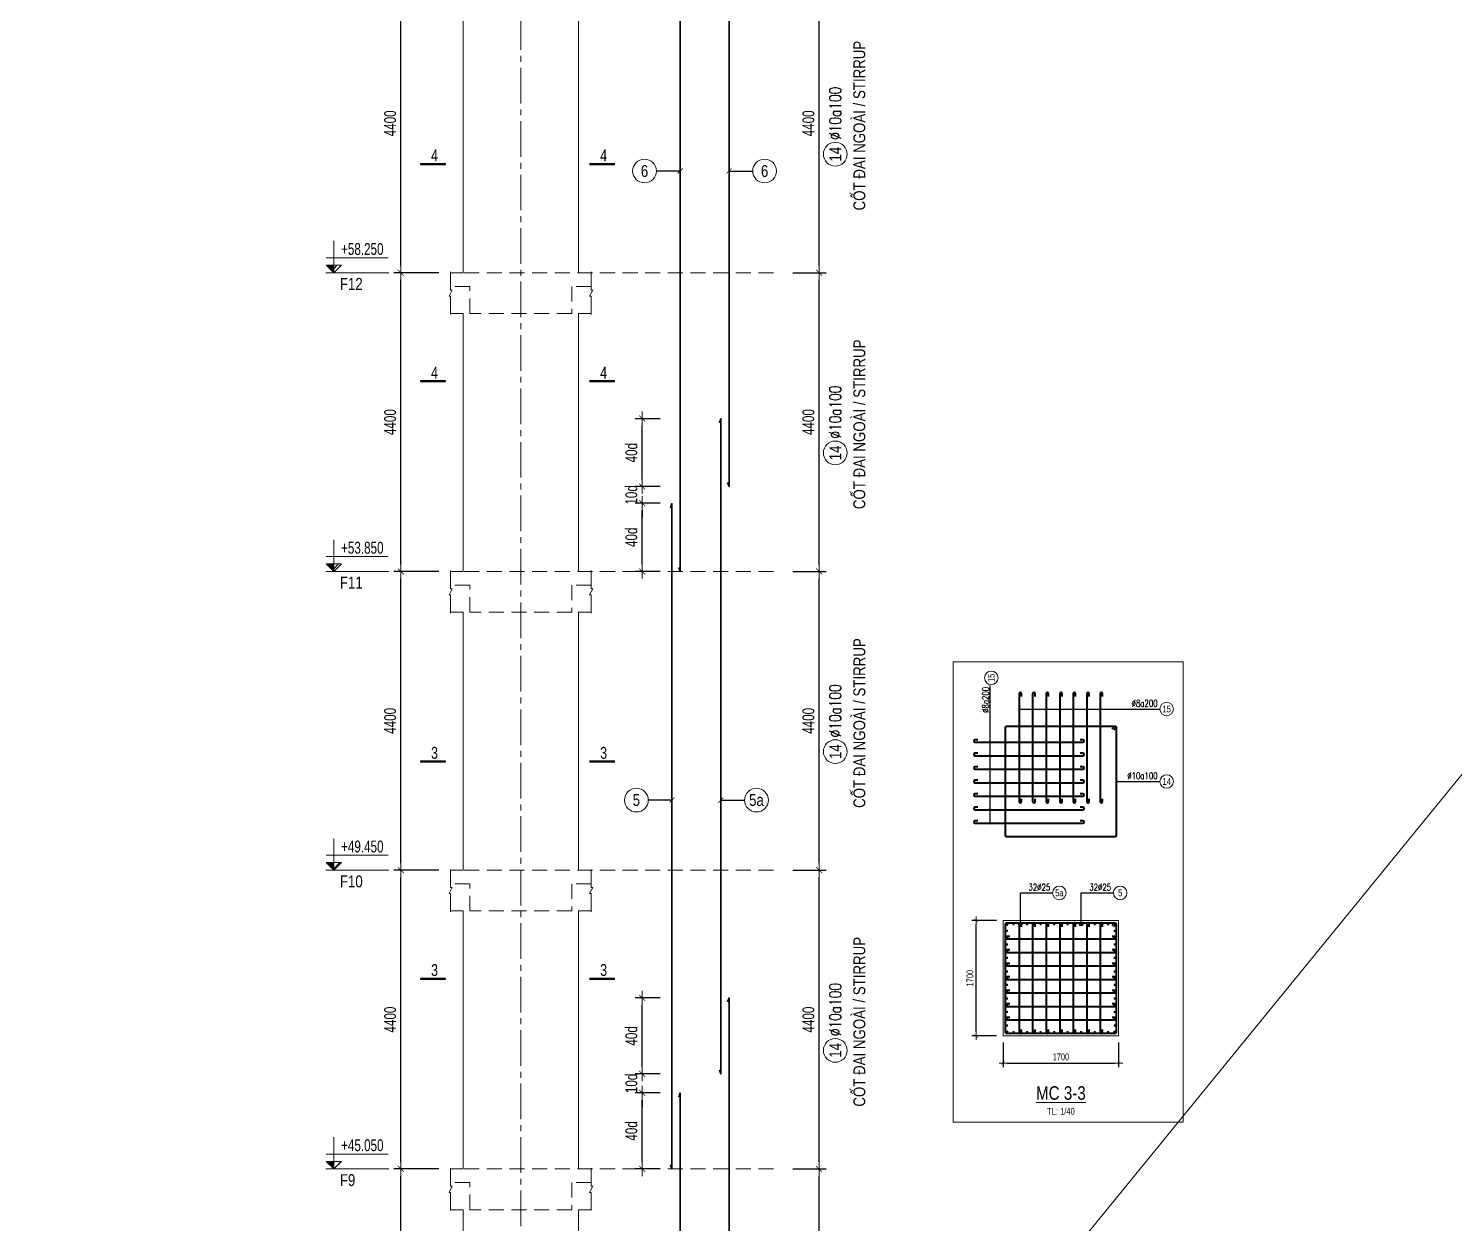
# Model space of a CAD drawing. Header units: millimetres. Extents: x 61878 to 380960, y -19809 to 191918.
# Drawn here: x 106260 to 127266, y 53828 to 71428 of the extents above; entities that cross this region are included whole.
import ezdxf
from ezdxf.enums import TextEntityAlignment as Align

# ---------------------------------------------------------------- set-up
doc = ezdxf.new("R2010")
doc.units = ezdxf.units.MM
doc.linetypes.add('CENTER2', pattern=[1.125, 0.75, -0.125, 0.125, -0.125])
doc.linetypes.add('HIDDEN2', pattern=[4.7625, 3.175, -1.5875])
doc.layers.get('0').update_dxf_attribs({"lineweight": 20})
doc.layers.get('Defpoints').update_dxf_attribs({"color": 151, "lineweight": 9})
for name, color, linetype, lineweight in [('kata_thep chu', 4, 'Continuous', 35), ('NDC_S_ANNO', 7, 'Continuous', 20), ('NDC_S_AXIS', 5, 'CENTER2', 13), ('NDC_S_BREAK-LINE', 1, 'Continuous', 15), ('NDC_S_CONTINUOUS', 3, 'Continuous', 20), ('NDC_S_DIM', 1, 'Continuous', 15), ('NDC_S_HIDDEN', 8, 'HIDDEN2', 13), ('NDC_S_LEADER', 1, 'Continuous', 15), ('NDC_S_REBAR', 4, 'Continuous', 35), ('NDC_S_STIRRUP', 4, 'Continuous', 40), ('NDC_S_SYMBOL', 1, 'Continuous', 15), ('NDC_S_TEXT SYMBOL', 7, 'Continuous', 20), ('NDC_S_THIN LINE', 8, 'Continuous', 9), ('NDC_S_VN TEXT', 7, 'Continuous', 20)]:
    doc.layers.add(name, color=color, linetype=linetype, lineweight=lineweight)
doc.styles.add('ARIAL', font='arial.ttf', dxfattribs={"width": 0.8})
doc.styles.add('NDC_ANNO', font='', dxfattribs={"width": 0.8})
doc.styles.add('NDC_DIM', font='', dxfattribs={"width": 0.75})
doc.styles.add('NDC_EN TXT', font='romans.shx', dxfattribs={"width": 0.8})
doc.styles.add('NDC_VIE TXT', font='arial.ttf', dxfattribs={"width": 0.8})
doc.styles.get('NDC_ANNO').set_extended_font_data('Dotum')
doc.styles.get('NDC_DIM').set_extended_font_data('Dotum')
doc.dimstyles.new('NDC_dim_40', dxfattribs={"dimscale": 40, "dimtxt": 2.5, "dimasz": 1.5, "dimexe": 1.5, "dimexo": 2.5, "dimgap": 1, "dimtad": 1, "dimdec": 0, "dimzin": 0, "dimdsep": 46, "dimtxsty": 'NDC_DIM', "dimblk": 'DIMMARK', "dimcen": 0.09, "dimdle": 1.2, "dimclrd": 1, "dimclre": 1, "dimclrt": 3, "dimadec": 0, "dimazin": 0, "dimtfac": 1, "dimtdec": 0, "dimtix": 1, "dimtofl": 0, "dimtmove": 0, "dimatfit": 3, "dimfxl": 8, "dimfxlon": 1, "dimtolj": 1, "dimtzin": 0, "dimarcsym": 0})
doc.dimstyles.new('NDC_dim_70', dxfattribs={"dimscale": 70, "dimtxt": 2.5, "dimasz": 1.5, "dimexe": 1.5, "dimexo": 2.5, "dimgap": 1, "dimtad": 1, "dimdec": 0, "dimzin": 0, "dimdsep": 46, "dimtxsty": 'NDC_DIM', "dimblk": 'DIMMARK', "dimcen": 0.09, "dimdle": 1.2, "dimclrd": 1, "dimclre": 1, "dimclrt": 3, "dimadec": 0, "dimazin": 0, "dimtfac": 1, "dimtdec": 0, "dimtix": 1, "dimtofl": 0, "dimtmove": 0, "dimatfit": 3, "dimfxl": 8, "dimfxlon": 1, "dimtolj": 1, "dimtzin": 0, "dimarcsym": 0})
doc.dimstyles.new('NDC_dim_75', dxfattribs={"dimscale": 75, "dimtxt": 2.5, "dimasz": 1.5, "dimexe": 1.5, "dimexo": 2.5, "dimgap": 1, "dimtad": 1, "dimdec": 0, "dimzin": 0, "dimdsep": 46, "dimtxsty": 'NDC_DIM', "dimblk": 'DIMMARK', "dimcen": 0.09, "dimdle": 1.2, "dimclrd": 1, "dimclre": 1, "dimclrt": 3, "dimadec": 0, "dimazin": 0, "dimtfac": 1, "dimtdec": 0, "dimtix": 1, "dimtofl": 0, "dimtmove": 0, "dimatfit": 3, "dimfxl": 8, "dimfxlon": 1, "dimtolj": 1, "dimtzin": 0, "dimarcsym": 0})

# ---------------------------------------------------------------- blocks, each defined once
blk = doc.blocks.new('DIMMARK')
at = {"layer": 'NDC_S_DIM', "color": 1}
blk.add_line((-1.5, 0), (1, 0), dxfattribs=at)
at = {"layer": 'NDC_S_DIM', "color": 2, "const_width": 0.1}
blk.add_lwpolyline([(-0.42, -0.42), (0.42, 0.42)], dxfattribs=at)
blk = doc.blocks.new('*D22')
at = {"layer": 'Defpoints', "color": 0, "transparency": 16777216}
for p in [(111745, 54631), (112663, 54631), (112663, 50231)]:
    blk.add_point(p, dxfattribs=at)
at = {"layer": 'NDC_S_DIM', "color": 1, "lineweight": -2, "transparency": 16777216}
for p, q in [((112305, 54631), (111640, 54631)), ((111745, 50336), (111745, 54526)), ((112305, 50231), (111640, 50231))]:
    blk.add_line(p, q, dxfattribs=at)
at = {"layer": 'NDC_S_DIM', "color": 1, "lineweight": -2, "transparency": 16777216, "xscale": 105, "yscale": 105, "zscale": 105}
for p, rotation in [((111745, 54631), 90), ((111745, 50231), 270)]:
    blk.add_blockref('DIMMARK', p, dxfattribs=dict(at, rotation=rotation))
at = {"layer": 'NDC_S_DIM', "color": 3, "transparency": 16777216, "insert": (111587, 52431), "char_height": 175, "attachment_point": 5, "rotation": 90, "style": 'NDC_DIM'}
blk.add_mtext('\\A1;4400', dxfattribs=at)
blk = doc.blocks.new('*D23')
at = {"layer": 'Defpoints', "color": 0, "transparency": 16777216}
for p in [(111745, 59031), (112663, 59031), (112663, 54631)]:
    blk.add_point(p, dxfattribs=at)
at = {"layer": 'NDC_S_DIM', "color": 1, "lineweight": -2, "transparency": 16777216}
for p, q in [((112305, 59031), (111640, 59031)), ((111745, 54736), (111745, 58926)), ((112305, 54631), (111640, 54631))]:
    blk.add_line(p, q, dxfattribs=at)
at = {"layer": 'NDC_S_DIM', "color": 1, "lineweight": -2, "transparency": 16777216, "xscale": 105, "yscale": 105, "zscale": 105}
for p, rotation in [((111745, 59031), 90), ((111745, 54631), 270)]:
    blk.add_blockref('DIMMARK', p, dxfattribs=dict(at, rotation=rotation))
at = {"layer": 'NDC_S_DIM', "color": 3, "transparency": 16777216, "insert": (111587, 56831), "char_height": 175, "attachment_point": 5, "rotation": 90, "style": 'NDC_DIM'}
blk.add_mtext('\\A1;4400', dxfattribs=at)
blk = doc.blocks.new('*D24')
at = {"layer": 'Defpoints', "color": 0, "transparency": 16777216}
for p in [(111745, 63431), (112663, 63431), (112663, 59031)]:
    blk.add_point(p, dxfattribs=at)
at = {"layer": 'NDC_S_DIM', "color": 1, "lineweight": -2, "transparency": 16777216}
for p, q in [((112305, 63431), (111640, 63431)), ((111745, 59136), (111745, 63326)), ((112305, 59031), (111640, 59031))]:
    blk.add_line(p, q, dxfattribs=at)
at = {"layer": 'NDC_S_DIM', "color": 1, "lineweight": -2, "transparency": 16777216, "xscale": 105, "yscale": 105, "zscale": 105}
for p, rotation in [((111745, 63431), 90), ((111745, 59031), 270)]:
    blk.add_blockref('DIMMARK', p, dxfattribs=dict(at, rotation=rotation))
at = {"layer": 'NDC_S_DIM', "color": 3, "transparency": 16777216, "insert": (111587, 61231), "char_height": 175, "attachment_point": 5, "rotation": 90, "style": 'NDC_DIM'}
blk.add_mtext('\\A1;4400', dxfattribs=at)
blk = doc.blocks.new('*D25')
at = {"layer": 'Defpoints', "color": 0, "transparency": 16777216}
for p in [(111745, 67831), (112663, 67831), (112663, 63431)]:
    blk.add_point(p, dxfattribs=at)
at = {"layer": 'NDC_S_DIM', "color": 1, "lineweight": -2, "transparency": 16777216}
for p, q in [((112305, 67831), (111640, 67831)), ((111745, 63536), (111745, 67726)), ((112305, 63431), (111640, 63431))]:
    blk.add_line(p, q, dxfattribs=at)
at = {"layer": 'NDC_S_DIM', "color": 1, "lineweight": -2, "transparency": 16777216, "xscale": 105, "yscale": 105, "zscale": 105}
for p, rotation in [((111745, 67831), 90), ((111745, 63431), 270)]:
    blk.add_blockref('DIMMARK', p, dxfattribs=dict(at, rotation=rotation))
at = {"layer": 'NDC_S_DIM', "color": 3, "transparency": 16777216, "insert": (111587, 65631), "char_height": 175, "attachment_point": 5, "rotation": 90, "style": 'NDC_DIM'}
blk.add_mtext('\\A1;4400', dxfattribs=at)
blk = doc.blocks.new('*D26')
at = {"layer": 'Defpoints', "color": 0, "transparency": 16777216}
for p in [(111745, 72231), (112663, 72231), (112663, 67831)]:
    blk.add_point(p, dxfattribs=at)
at = {"layer": 'NDC_S_DIM', "color": 1, "lineweight": -2, "transparency": 16777216}
for p, q in [((112305, 72231), (111640, 72231)), ((111745, 67936), (111745, 72126)), ((112305, 67831), (111640, 67831))]:
    blk.add_line(p, q, dxfattribs=at)
at = {"layer": 'NDC_S_DIM', "color": 1, "lineweight": -2, "transparency": 16777216, "xscale": 105, "yscale": 105, "zscale": 105}
for p, rotation in [((111745, 72231), 90), ((111745, 67831), 270)]:
    blk.add_blockref('DIMMARK', p, dxfattribs=dict(at, rotation=rotation))
at = {"layer": 'NDC_S_DIM', "color": 3, "transparency": 16777216, "insert": (111587, 70031), "char_height": 175, "attachment_point": 5, "rotation": 90, "style": 'NDC_DIM'}
blk.add_mtext('\\A1;4400', dxfattribs=at)
blk = doc.blocks.new('*U6')
at = {"layer": 'NDC_S_ANNO', "color": 0, "linetype": 'ByBlock', "lineweight": -2}
blk.add_line((-4.36, 0), (1, 0), dxfattribs=at)
at = {"layer": 'NDC_S_ANNO', "ltscale": 0.005, "const_width": 0.5}
blk.add_lwpolyline([(1, 0), (-4.36, 0)], dxfattribs=at)
at = {"layer": 'NDC_S_TEXT SYMBOL', "linetype": 'ByBlock', "lineweight": -2, "style": 'NDC_ANNO', "width": 0.8}
blk.add_attdef('DETAIL', text='', height=2.5, dxfattribs=at).set_placement((-0.64, 1.82), align=Align.MIDDLE_RIGHT)
blk = doc.blocks.new('kata_block_TD')
at = {"color": 6, "linetype": 'ByBlock', "lineweight": -2, "style": 'ARIAL', "width": 0.8}
blk.add_attdef('SECTDET2', text='', height=5, dxfattribs=at).set_placement((0, 7.97), align=Align.CENTER)
at = {"color": 0, "linetype": 'ByBlock', "lineweight": -2, "style": 'ARIAL', "width": 0.8}
blk.add_attdef('SECTDET1', text='', height=5, dxfattribs=at).set_placement((0, 1.47), align=Align.CENTER)
at = {"color": 3, "lineweight": 25, "style": 'ARIAL', "width": 0.8}
blk.add_attdef('SSCALE', text='', height=2.5, dxfattribs=at).set_placement((0, -4), align=Align.CENTER)
blk = doc.blocks.new('*D58')
at = {"layer": 'Defpoints', "color": 0, "transparency": 16777216}
for p in [(120618, 56591), (122318, 56591), (122318, 56191)]:
    blk.add_point(p, dxfattribs=at)
at = {"layer": 'NDC_S_DIM', "color": 1, "lineweight": -2, "transparency": 16777216}
for p, q in [((120618, 56491), (120618, 56131)), ((122318, 56491), (122318, 56131)), ((120678, 56191), (122258, 56191))]:
    blk.add_line(p, q, dxfattribs=at)
at = {"layer": 'NDC_S_DIM', "color": 1, "lineweight": -2, "transparency": 16777216, "xscale": 60, "yscale": 60, "zscale": 60, "rotation": 180}
blk.add_blockref('DIMMARK', (120618, 56191), dxfattribs=at)
at = {"layer": 'NDC_S_DIM', "color": 1, "lineweight": -2, "transparency": 16777216, "xscale": 60, "yscale": 60, "zscale": 60}
blk.add_blockref('DIMMARK', (122318, 56191), dxfattribs=at)
at = {"layer": 'NDC_S_DIM', "color": 3, "transparency": 16777216, "insert": (121468, 56281), "char_height": 100, "attachment_point": 5, "style": 'NDC_DIM'}
blk.add_mtext('\\A1;1700', dxfattribs=at)
blk = doc.blocks.new('*D59')
at = {"layer": 'Defpoints', "color": 0, "transparency": 16777216}
for p in [(120218, 58291), (120618, 58291), (120618, 56591)]:
    blk.add_point(p, dxfattribs=at)
at = {"layer": 'NDC_S_DIM', "color": 1, "lineweight": -2, "transparency": 16777216}
for p, q in [((120518, 58291), (120158, 58291)), ((120218, 56651), (120218, 58231)), ((120518, 56591), (120158, 56591))]:
    blk.add_line(p, q, dxfattribs=at)
at = {"layer": 'NDC_S_DIM', "color": 1, "lineweight": -2, "transparency": 16777216, "xscale": 60, "yscale": 60, "zscale": 60}
for p, rotation in [((120218, 58291), 90), ((120218, 56591), 270)]:
    blk.add_blockref('DIMMARK', p, dxfattribs=dict(at, rotation=rotation))
at = {"layer": 'NDC_S_DIM', "color": 3, "transparency": 16777216, "insert": (120128, 57441), "char_height": 100, "attachment_point": 5, "rotation": 90, "style": 'NDC_DIM'}
blk.add_mtext('\\A1;1700', dxfattribs=at)
blk = doc.blocks.new('kata_block_THEP')
at = {"layer": 'NDC_S_REBAR', "color": 0}
for p, q in [((-0.5, 0), (0.5, 0)), ((-0.35, 0.35), (0.35, -0.35)), ((0.35, 0.35), (-0.35, -0.35)), ((0, 0.5), (0, -0.5))]:
    blk.add_line(p, q, dxfattribs=at)
at = {"layer": 'NDC_S_REBAR', "color": 0, "const_width": 0.0833}
blk.add_lwpolyline([(-0.5, 0, 1), (0.5, 0, 1), (-0.5, 0, 1)], format="xyb", dxfattribs=at)
blk = doc.blocks.new('*U11')
blk.add_circle((2.5, 0), 2.5)
at = {"layer": 'NDC_S_VN TEXT', "color": 3, "style": 'NDC_EN TXT', "width": 0.75}
blk.add_attdef('DK2', text='', height=2.5, dxfattribs=at).set_placement((-0.85, 0.85), align=Align.RIGHT)
at = {"layer": 'NDC_S_VN TEXT', "color": 7, "style": 'ARIAL', "width": 0.8}
blk.add_attdef('SH3', text='', height=2.5, dxfattribs=at).set_placement((2.5, 0), align=Align.MIDDLE)
blk = doc.blocks.new('cham')
at = {"layer": 'NDC_S_REBAR'}
h = blk.add_hatch(color=253, dxfattribs=at)
h.dxf.hatch_style = 1
h.paths.add_polyline_path([(-28, 0, 1), (28, 0, 1)])
at = {"layer": 'NDC_S_REBAR', "color": 253}
blk.add_circle((0, 0), 28, dxfattribs=at)
blk = doc.blocks.new('*U78')
at = {"layer": 'NDC_S_DIM', "xscale": 0.5, "yscale": 0.5, "zscale": 0.5}
blk.add_blockref('cham', (0, 0), dxfattribs=at)
blk = doc.blocks.new('*U79')
at = {"layer": 'NDC_S_DIM', "color": 0, "linetype": 'ByBlock', "lineweight": -2, "transparency": 16777216}
for p in [(0, 0), (199, 0), (398, 0), (597, 0), (796, 0), (995, 0), (1194, 0), (1393, 0), (1592, 0)]:
    blk.add_blockref('*U78', p, dxfattribs=at)
blk = doc.blocks.new('*U80')
at = {"layer": 'NDC_S_DIM', "xscale": 0.5, "yscale": 0.5, "zscale": 0.5}
blk.add_blockref('cham', (0, 0), dxfattribs=at)
blk = doc.blocks.new('*U81')
at = {"layer": 'NDC_S_DIM', "color": 0, "linetype": 'ByBlock', "lineweight": -2, "transparency": 16777216}
for p in [(0, 0), (199, 0), (398, 0), (597, 0), (796, 0), (995, 0), (1194, 0), (1393, 0), (1592, 0)]:
    blk.add_blockref('*U80', p, dxfattribs=at)
blk = doc.blocks.new('*U82')
at = {"layer": 'NDC_S_DIM', "xscale": 0.5, "yscale": 0.5, "zscale": 0.5}
blk.add_blockref('cham', (0, 0), dxfattribs=at)
blk = doc.blocks.new('*U83')
at = {"layer": 'NDC_S_DIM', "color": 0, "linetype": 'ByBlock', "lineweight": -2, "transparency": 16777216}
for p in [(0, 0), (199, 0), (398, 0), (597, 0), (796, 0), (995, 0), (1194, 0)]:
    blk.add_blockref('*U82', p, dxfattribs=at)
blk = doc.blocks.new('*U84')
at = {"layer": 'NDC_S_DIM', "xscale": 0.5, "yscale": 0.5, "zscale": 0.5}
blk.add_blockref('cham', (0, 0), dxfattribs=at)
blk = doc.blocks.new('*U85')
at = {"layer": 'NDC_S_DIM', "color": 0, "linetype": 'ByBlock', "lineweight": -2, "transparency": 16777216}
for p in [(0, 0), (199, 0), (398, 0), (597, 0), (796, 0), (995, 0), (1194, 0)]:
    blk.add_blockref('*U84', p, dxfattribs=at)
blk = doc.blocks.new('*D188')
at = {"layer": 'Defpoints', "color": 0, "ltscale": 0.005, "transparency": 16777216}
for p in [(115301, 55751, 0), (115739, 55751), (115739, 54631)]:
    blk.add_point(p, dxfattribs=at)
at = {"layer": 'NDC_S_DIM', "color": 1, "lineweight": -2, "ltscale": 0.005, "transparency": 16777216}
for p, q in [((115564, 55751, 0), (115196, 55751, 0)), ((115301, 54736, 0), (115301, 55646, 0)), ((115564, 54631, 0), (115196, 54631, 0))]:
    blk.add_line(p, q, dxfattribs=at)
at = {"layer": 'NDC_S_DIM', "color": 1, "lineweight": -2, "ltscale": 0.005, "transparency": 16777216, "xscale": 105, "yscale": 105, "zscale": 105}
for p, rotation in [((115301, 55751, 0), 90), ((115301, 54631, 0), 270)]:
    blk.add_blockref('DIMMARK', p, dxfattribs=dict(at, rotation=rotation))
at = {"layer": 'NDC_S_DIM', "color": 3, "ltscale": 0.005, "transparency": 16777216, "insert": (115141, 55191, 0), "char_height": 175, "attachment_point": 5, "rotation": 90, "style": 'NDC_DIM'}
blk.add_mtext('\\A1;40d', dxfattribs=at)
blk = doc.blocks.new('*D189')
at = {"layer": 'Defpoints', "color": 0, "ltscale": 0.005, "transparency": 16777216}
for p in [(115301, 56031), (115739, 56031), (115739, 55751)]:
    blk.add_point(p, dxfattribs=at)
at = {"layer": 'NDC_S_DIM', "color": 1, "lineweight": -2, "ltscale": 0.005, "transparency": 16777216}
for p, q in [((115301, 56136), (115301, 56241)), ((115564, 56031), (115196, 56031)), ((115564, 55751), (115196, 55751)), ((115301, 55646), (115301, 55541))]:
    blk.add_line(p, q, dxfattribs=at)
at = {"layer": 'NDC_S_DIM', "color": 1, "lineweight": -2, "ltscale": 0.005, "transparency": 16777216, "xscale": 105, "yscale": 105, "zscale": 105}
for p, rotation in [((115301, 56031), 270), ((115301, 55751), 90)]:
    blk.add_blockref('DIMMARK', p, dxfattribs=dict(at, rotation=rotation))
at = {"layer": 'NDC_S_DIM', "color": 3, "ltscale": 0.005, "transparency": 16777216, "insert": (115141, 55891), "char_height": 175, "attachment_point": 5, "rotation": 90, "style": 'NDC_DIM'}
blk.add_mtext('\\A1;10d', dxfattribs=at)
blk = doc.blocks.new('*D190')
at = {"layer": 'Defpoints', "color": 0, "ltscale": 0.005, "transparency": 16777216}
for p in [(115301, 57151), (115739, 57151), (115739, 56031)]:
    blk.add_point(p, dxfattribs=at)
at = {"layer": 'NDC_S_DIM', "color": 1, "lineweight": -2, "ltscale": 0.005, "transparency": 16777216}
for p, q in [((115564, 57151), (115196, 57151)), ((115301, 56136), (115301, 57046)), ((115564, 56031), (115196, 56031))]:
    blk.add_line(p, q, dxfattribs=at)
at = {"layer": 'NDC_S_DIM', "color": 1, "lineweight": -2, "ltscale": 0.005, "transparency": 16777216, "xscale": 105, "yscale": 105, "zscale": 105}
for p, rotation in [((115301, 57151), 90), ((115301, 56031), 270)]:
    blk.add_blockref('DIMMARK', p, dxfattribs=dict(at, rotation=rotation))
at = {"layer": 'NDC_S_DIM', "color": 3, "ltscale": 0.005, "transparency": 16777216, "insert": (115141, 56591), "char_height": 175, "attachment_point": 5, "rotation": 90, "style": 'NDC_DIM'}
blk.add_mtext('\\A1;40d', dxfattribs=at)
blk = doc.blocks.new('*D191')
at = {"layer": 'Defpoints', "color": 0, "ltscale": 0.005, "transparency": 16777216}
for p in [(115301, 64436, 0), (115739, 64436), (115739, 63431)]:
    blk.add_point(p, dxfattribs=at)
at = {"layer": 'NDC_S_DIM', "color": 1, "lineweight": -2, "ltscale": 0.005, "transparency": 16777216}
for p, q in [((115564, 64436, 0), (115196, 64436, 0)), ((115301, 63536, 0), (115301, 64331, 0)), ((115564, 63431, 0), (115196, 63431, 0))]:
    blk.add_line(p, q, dxfattribs=at)
at = {"layer": 'NDC_S_DIM', "color": 1, "lineweight": -2, "ltscale": 0.005, "transparency": 16777216, "xscale": 105, "yscale": 105, "zscale": 105}
for p, rotation in [((115301, 64436, 0), 90), ((115301, 63431, 0), 270)]:
    blk.add_blockref('DIMMARK', p, dxfattribs=dict(at, rotation=rotation))
at = {"layer": 'NDC_S_DIM', "color": 3, "ltscale": 0.005, "transparency": 16777216, "insert": (115141, 63934, 0), "char_height": 175, "attachment_point": 5, "rotation": 90, "style": 'NDC_DIM'}
blk.add_mtext('\\A1;40d', dxfattribs=at)
blk = doc.blocks.new('*D192')
at = {"layer": 'Defpoints', "color": 0, "ltscale": 0.005, "transparency": 16777216}
for p in [(115301, 64681), (115739, 64681), (115739, 64436)]:
    blk.add_point(p, dxfattribs=at)
at = {"layer": 'NDC_S_DIM', "color": 1, "lineweight": -2, "ltscale": 0.005, "transparency": 16777216}
for p, q in [((115301, 64786), (115301, 64891)), ((115564, 64681), (115196, 64681)), ((115564, 64436), (115196, 64436)), ((115301, 64331), (115301, 64226))]:
    blk.add_line(p, q, dxfattribs=at)
at = {"layer": 'NDC_S_DIM', "color": 1, "lineweight": -2, "ltscale": 0.005, "transparency": 16777216, "xscale": 105, "yscale": 105, "zscale": 105}
for p, rotation in [((115301, 64681), 270), ((115301, 64436), 90)]:
    blk.add_blockref('DIMMARK', p, dxfattribs=dict(at, rotation=rotation))
at = {"layer": 'NDC_S_DIM', "color": 3, "ltscale": 0.005, "transparency": 16777216, "insert": (115141, 64559), "char_height": 175, "attachment_point": 5, "rotation": 90, "style": 'NDC_DIM'}
blk.add_mtext('\\A1;10d', dxfattribs=at)
blk = doc.blocks.new('*D193')
at = {"layer": 'Defpoints', "color": 0, "ltscale": 0.005, "transparency": 16777216}
for p in [(115301, 65681), (115739, 65681), (115739, 64681)]:
    blk.add_point(p, dxfattribs=at)
at = {"layer": 'NDC_S_DIM', "color": 1, "lineweight": -2, "ltscale": 0.005, "transparency": 16777216}
for p, q in [((115564, 65681), (115196, 65681)), ((115301, 64786), (115301, 65576)), ((115564, 64681), (115196, 64681))]:
    blk.add_line(p, q, dxfattribs=at)
at = {"layer": 'NDC_S_DIM', "color": 1, "lineweight": -2, "ltscale": 0.005, "transparency": 16777216, "xscale": 105, "yscale": 105, "zscale": 105}
for p, rotation in [((115301, 65681), 90), ((115301, 64681), 270)]:
    blk.add_blockref('DIMMARK', p, dxfattribs=dict(at, rotation=rotation))
at = {"layer": 'NDC_S_DIM', "color": 3, "ltscale": 0.005, "transparency": 16777216, "insert": (115141, 65181), "char_height": 175, "attachment_point": 5, "rotation": 90, "style": 'NDC_DIM'}
blk.add_mtext('\\A1;40d', dxfattribs=at)
blk = doc.blocks.new('*D246')
at = {"layer": 'Defpoints', "color": 0, "ltscale": 70, "transparency": 16777216}
for p in [(117344, 54631), (117906, 54631), (117344, 50231)]:
    blk.add_point(p, dxfattribs=at)
at = {"layer": 'NDC_S_DIM', "color": 1, "lineweight": -2, "ltscale": 70, "transparency": 16777216}
for p, q in [((117519, 54631), (118011, 54631)), ((117906, 50336), (117906, 54526)), ((117519, 50231), (118011, 50231))]:
    blk.add_line(p, q, dxfattribs=at)
at = {"layer": 'NDC_S_DIM', "color": 1, "lineweight": -2, "ltscale": 70, "transparency": 16777216, "xscale": 105, "yscale": 105, "zscale": 105}
for p, rotation in [((117906, 54631), 90), ((117906, 50231), 270)]:
    blk.add_blockref('DIMMARK', p, dxfattribs=dict(at, rotation=rotation))
at = {"layer": 'NDC_S_DIM', "color": 3, "ltscale": 70, "transparency": 16777216, "insert": (117749, 52431), "char_height": 175, "attachment_point": 5, "rotation": 90, "style": 'NDC_DIM'}
blk.add_mtext('\\A1;4400', dxfattribs=at)
blk = doc.blocks.new('*D247')
at = {"layer": 'Defpoints', "color": 0, "ltscale": 70, "transparency": 16777216}
for p in [(117344, 59031), (117906, 59031), (117344, 54631)]:
    blk.add_point(p, dxfattribs=at)
at = {"layer": 'NDC_S_DIM', "color": 1, "lineweight": -2, "ltscale": 70, "transparency": 16777216}
for p, q in [((117519, 59031), (118011, 59031)), ((117906, 54736), (117906, 58926)), ((117519, 54631), (118011, 54631))]:
    blk.add_line(p, q, dxfattribs=at)
at = {"layer": 'NDC_S_DIM', "color": 1, "lineweight": -2, "ltscale": 70, "transparency": 16777216, "xscale": 105, "yscale": 105, "zscale": 105}
for p, rotation in [((117906, 59031), 90), ((117906, 54631), 270)]:
    blk.add_blockref('DIMMARK', p, dxfattribs=dict(at, rotation=rotation))
at = {"layer": 'NDC_S_DIM', "color": 3, "ltscale": 70, "transparency": 16777216, "insert": (117749, 56831), "char_height": 175, "attachment_point": 5, "rotation": 90, "style": 'NDC_DIM'}
blk.add_mtext('\\A1;4400', dxfattribs=at)
blk = doc.blocks.new('*D248')
at = {"layer": 'Defpoints', "color": 0, "ltscale": 70, "transparency": 16777216}
for p in [(117344, 63431), (117906, 63431), (117344, 59031)]:
    blk.add_point(p, dxfattribs=at)
at = {"layer": 'NDC_S_DIM', "color": 1, "lineweight": -2, "ltscale": 70, "transparency": 16777216}
for p, q in [((117519, 63431), (118011, 63431)), ((117906, 59136), (117906, 63326)), ((117519, 59031), (118011, 59031))]:
    blk.add_line(p, q, dxfattribs=at)
at = {"layer": 'NDC_S_DIM', "color": 1, "lineweight": -2, "ltscale": 70, "transparency": 16777216, "xscale": 105, "yscale": 105, "zscale": 105}
for p, rotation in [((117906, 63431), 90), ((117906, 59031), 270)]:
    blk.add_blockref('DIMMARK', p, dxfattribs=dict(at, rotation=rotation))
at = {"layer": 'NDC_S_DIM', "color": 3, "ltscale": 70, "transparency": 16777216, "insert": (117749, 61231), "char_height": 175, "attachment_point": 5, "rotation": 90, "style": 'NDC_DIM'}
blk.add_mtext('\\A1;4400', dxfattribs=at)
blk = doc.blocks.new('*D249')
at = {"layer": 'Defpoints', "color": 0, "ltscale": 70, "transparency": 16777216}
for p in [(117344, 67831), (117906, 67831), (117344, 63431)]:
    blk.add_point(p, dxfattribs=at)
at = {"layer": 'NDC_S_DIM', "color": 1, "lineweight": -2, "ltscale": 70, "transparency": 16777216}
for p, q in [((117519, 67831), (118011, 67831)), ((117906, 63536), (117906, 67726)), ((117519, 63431), (118011, 63431))]:
    blk.add_line(p, q, dxfattribs=at)
at = {"layer": 'NDC_S_DIM', "color": 1, "lineweight": -2, "ltscale": 70, "transparency": 16777216, "xscale": 105, "yscale": 105, "zscale": 105}
for p, rotation in [((117906, 67831), 90), ((117906, 63431), 270)]:
    blk.add_blockref('DIMMARK', p, dxfattribs=dict(at, rotation=rotation))
at = {"layer": 'NDC_S_DIM', "color": 3, "ltscale": 70, "transparency": 16777216, "insert": (117749, 65631), "char_height": 175, "attachment_point": 5, "rotation": 90, "style": 'NDC_DIM'}
blk.add_mtext('\\A1;4400', dxfattribs=at)
blk = doc.blocks.new('*D250')
at = {"layer": 'Defpoints', "color": 0, "ltscale": 70, "transparency": 16777216}
for p in [(117344, 72231), (117906, 72231), (117344, 67831)]:
    blk.add_point(p, dxfattribs=at)
at = {"layer": 'NDC_S_DIM', "color": 1, "lineweight": -2, "ltscale": 70, "transparency": 16777216}
for p, q in [((117519, 72231), (118011, 72231)), ((117906, 67936), (117906, 72126)), ((117519, 67831), (118011, 67831))]:
    blk.add_line(p, q, dxfattribs=at)
at = {"layer": 'NDC_S_DIM', "color": 1, "lineweight": -2, "ltscale": 70, "transparency": 16777216, "xscale": 105, "yscale": 105, "zscale": 105}
for p, rotation in [((117906, 72231), 90), ((117906, 67831), 270)]:
    blk.add_blockref('DIMMARK', p, dxfattribs=dict(at, rotation=rotation))
at = {"layer": 'NDC_S_DIM', "color": 3, "ltscale": 70, "transparency": 16777216, "insert": (117749, 70031), "char_height": 175, "attachment_point": 5, "rotation": 90, "style": 'NDC_DIM'}
blk.add_mtext('\\A1;4400', dxfattribs=at)
blk = doc.blocks.new('*U236')
blk.add_circle((-2.5, 0), 2.5)
at = {"layer": 'NDC_S_VN TEXT', "color": 7, "style": 'ARIAL', "width": 0.8}
blk.add_attdef('SH2', text='', height=2.5, dxfattribs=at).set_placement((-2.5, 0), align=Align.MIDDLE)
at = {"layer": 'NDC_S_VN TEXT', "color": 3, "style": 'NDC_EN TXT', "width": 0.75}
blk.add_attdef('DKKC1', (0.5, -1.25), '', height=2.5, dxfattribs=at)
blk = doc.blocks.new('CD')
at = {"layer": 'NDC_S_ANNO'}
blk.add_hatch(color=3, dxfattribs=at).paths.add_polyline_path([(0, 160), (-161, 160), (0, 0)])
at = {"layer": 'NDC_S_ANNO', "ltscale": 50}
h = blk.add_hatch(dxfattribs=at)
h.set_pattern_fill('ANSI31', color=256, scale=140.6, style=0)
h.paths.add_polyline_path([(0, 160), (0, 0), (161, 160)])
for p, q in [((-159, 314), (1147, 314)), ((1156, 0), (-164, 0))]:
    blk.add_line(p, q, dxfattribs=at)
for points in [[(0, 669), (0, 0)], [(0, 0), (-161, 160), (0, 160)], [(0, 0), (161, 160), (0, 160)]]:
    blk.add_lwpolyline(points, dxfattribs=at)
at = {"layer": 'NDC_S_TEXT SYMBOL', "color": 3, "style": 'NDC_DIM', "width": 0.7}
blk.add_attdef('COT', (154, 375), '', height=250, dxfattribs=at)

msp = doc.modelspace()

# ---------------------------------------------------------------- linework, layer by layer
at = {"layer": 'Defpoints'}
msp.add_lwpolyline([(119881.8, 62101.5), (123268.7, 62101.5), (123268.7, 55319.8), (119881.8, 55319.8)], close=True, dxfattribs=at)
at = {"layer": 'kata_thep chu', "color": 4, "ltscale": 0.005}
for points in [[(116558.8, 64740.7), (116578.8, 64680.7), (116578.8, 74480.7), (116558.8, 74420.7)], [(115839, 63490.7), (115859, 63430.7), (115859, 73230.7), (115839, 73170.7)], [(116438.8, 56090.7), (116458.8, 56030.7), (116458.8, 65680.7), (116438.8, 65620.7)], [(115719, 54690.7), (115739, 54630.7), (115739, 64430.7), (115719, 64370.7)], [(116558.8, 47290.7), (116578.8, 47230.7), (116578.8, 57150.7), (116558.8, 57090.7)], [(115839, 45890.7), (115859, 45830.7), (115859, 55750.7), (115839, 55690.7)]]:
    msp.add_lwpolyline(points, dxfattribs=at)
at = {"layer": 'NDC_S_AXIS', "ltscale": 700}
msp.add_line((113513.1, -3699.8), (113513.1, 179341.9), dxfattribs=at)
at = {"layer": 'NDC_S_BREAK-LINE'}
for points in [[(112478.1, 67218.2), (112478.1, 67485.7), (112455.6, 67485.7), (112500.6, 67575.7), (112478.1, 67575.7), (112478.1, 67843.2)], [(114548.1, 67218.2), (114548.1, 67485.7), (114525.6, 67485.7), (114570.6, 67575.7), (114548.1, 67575.7), (114548.1, 67843.2)], [(112478.1, 62818.2), (112478.1, 63085.7), (112455.6, 63085.7), (112500.6, 63175.7), (112478.1, 63175.7), (112478.1, 63443.2)], [(114548.1, 62818.2), (114548.1, 63085.7), (114525.6, 63085.7), (114570.6, 63175.7), (114548.1, 63175.7), (114548.1, 63443.2)], [(112478.1, 58418.2), (112478.1, 58685.7), (112455.6, 58685.7), (112500.6, 58775.7), (112478.1, 58775.7), (112478.1, 59043.2)], [(114548.1, 58418.2), (114548.1, 58685.7), (114525.6, 58685.7), (114570.6, 58775.7), (114548.1, 58775.7), (114548.1, 59043.2)], [(112478.1, 54018.2), (112478.1, 54285.7), (112455.6, 54285.7), (112500.6, 54375.7), (112478.1, 54375.7), (112478.1, 54643.2)], [(114548.1, 54018.2), (114548.1, 54285.7), (114525.6, 54285.7), (114570.6, 54375.7), (114548.1, 54375.7), (114548.1, 54643.2)]]:
    msp.add_lwpolyline(points, dxfattribs=at)
at = {"layer": 'NDC_S_CONTINUOUS'}
for points in [[(112478.1, 67830.7), (112663.1, 67830.7), (112663.1, 71630.7), (112478.1, 71630.7)], [(114548.1, 67830.7), (114363.1, 67830.7), (114363.1, 71630.7), (114548.1, 71630.7)], [(112478.1, 63430.7), (112663.1, 63430.7), (112663.1, 67230.7), (112478.1, 67230.7)], [(114548.1, 63430.7), (114363.1, 63430.7), (114363.1, 67230.7), (114548.1, 67230.7)], [(112478.1, 59030.7), (112663.1, 59030.7), (112663.1, 62830.7), (112478.1, 62830.7)], [(114548.1, 59030.7), (114363.1, 59030.7), (114363.1, 62830.7), (114548.1, 62830.7)], [(112478.1, 54630.7), (112663.1, 54630.7), (112663.1, 58430.7), (112478.1, 58430.7)], [(114548.1, 54630.7), (114363.1, 54630.7), (114363.1, 58430.7), (114548.1, 58430.7)], [(120618, 56590.7), (122318, 56590.7), (122318, 58290.7), (120618, 58290.7), (120618, 56590.7)], [(112478.1, 50230.7), (112663.1, 50230.7), (112663.1, 54030.7), (112478.1, 54030.7)], [(114548.1, 50230.7), (114363.1, 50230.7), (114363.1, 54030.7), (114548.1, 54030.7)]]:
    msp.add_lwpolyline(points, dxfattribs=at)
at = {"layer": 'NDC_S_DIM'}
for centre in [(115334.5, 69329.2), (117103.3, 69329.2), (115214.5, 60063.5), (116983.3, 60063.5)]:
    msp.add_circle(centre, 175, dxfattribs=at)
at = {"layer": 'NDC_S_HIDDEN', "ltscale": 70}
for p, q in [((117234, 67830.7), (112478.1, 67830.7)), ((117234, 63430.7), (112478.1, 63430.7)), ((117234, 59030.7), (112478.1, 59030.7)), ((117234, 54630.7), (112478.1, 54630.7))]:
    msp.add_line(p, q, dxfattribs=at)
for points in [[(114548.1, 67630.7), (114263.1, 67630.7), (114263.1, 67230.7), (112763.1, 67230.7), (112763.1, 67630.7), (112478.1, 67630.7)], [(114548.1, 63230.7), (114263.1, 63230.7), (114263.1, 62830.7), (112763.1, 62830.7), (112763.1, 63230.7), (112478.1, 63230.7)], [(114548.1, 58830.7), (114263.1, 58830.7), (114263.1, 58430.7), (112763.1, 58430.7), (112763.1, 58830.7), (112478.1, 58830.7)], [(114548.1, 54430.7), (114263.1, 54430.7), (114263.1, 54030.7), (112763.1, 54030.7), (112763.1, 54430.7), (112478.1, 54430.7)]]:
    msp.add_lwpolyline(points, dxfattribs=at)
at = {"layer": 'NDC_S_LEADER', "ltscale": 40}
msp.add_lwpolyline([(234666.6, 191917.6), (61877.7, -19809)], dxfattribs=at)
at = {"layer": 'NDC_S_STIRRUP'}
for points in [[(120889, 61589.6), (120889, 61631.6, 1), (120853, 61631.6), (120853, 60039.6, 1), (120889, 60039.6), (120889, 60081.6)], [(121088, 61589.6), (121088, 61631.6, 1), (121052, 61631.6), (121052, 60039.6, 1), (121088, 60039.6), (121088, 60081.6)], [(121287, 61589.6), (121287, 61631.6, 1), (121251, 61631.6), (121251, 60039.6, 1), (121287, 60039.6), (121287, 60081.6)], [(121486, 61589.6), (121486, 61631.6, 1), (121450, 61631.6), (121450, 60039.6, 1), (121486, 60039.6), (121486, 60081.6)], [(121685, 61589.6), (121685, 61631.6, 1), (121649, 61631.6), (121649, 60039.6, 1), (121685, 60039.6), (121685, 60081.6)], [(121884, 61589.6), (121884, 61631.6, 1), (121848, 61631.6), (121848, 60039.6, 1), (121884, 60039.6), (121884, 60081.6)], [(122083, 61589.6), (122083, 61631.6, 1), (122047, 61631.6), (122047, 60039.6, 1), (122083, 60039.6), (122083, 60081.6)], [(122224, 61112.6), (122264, 61152.6, -0.4142136), (122283, 61133.6), (122283, 59541.6, -0.4142136), (122264, 59522.6), (120672, 59522.6, -0.4142136), (120653, 59541.6), (120653, 61133.6, -0.4142136), (120672, 61152.6), (122264, 61152.6, -0.4142136), (122283, 61133.6), (122243, 61093.6)], [(120243.2, 60952.6), (120201.2, 60952.6, 1), (120201.2, 60916.6), (121793.2, 60916.6, 1), (121793.2, 60952.6), (121751.2, 60952.6)], [(120243.2, 60753.6), (120201.2, 60753.6, 1), (120201.2, 60717.6), (121793.2, 60717.6, 1), (121793.2, 60753.6), (121751.2, 60753.6)], [(120243.2, 60554.6), (120201.2, 60554.6, 1), (120201.2, 60518.6), (121793.2, 60518.6, 1), (121793.2, 60554.6), (121751.2, 60554.6)], [(120243.2, 60355.6), (120201.2, 60355.6, 1), (120201.2, 60319.6), (121793.2, 60319.6, 1), (121793.2, 60355.6), (121751.2, 60355.6)], [(120243.2, 60156.6), (120201.2, 60156.6, 1), (120201.2, 60120.6), (121793.2, 60120.6, 1), (121793.2, 60156.6), (121751.2, 60156.6)], [(120243.2, 59957.6), (120201.2, 59957.6, 1), (120201.2, 59921.6), (121793.2, 59921.6, 1), (121793.2, 59957.6), (121751.2, 59957.6)], [(120243.2, 59758.6), (120201.2, 59758.6, 1), (120201.2, 59722.6), (121793.2, 59722.6, 1), (121793.2, 59758.6), (121751.2, 59758.6)], [(122224, 58215.7), (122264, 58255.7, -0.4142136), (122283, 58236.7), (122283, 56644.7, -0.4142136), (122264, 56625.7), (120672, 56625.7, -0.4142136), (120653, 56644.7), (120653, 58236.7, -0.4142136), (120672, 58255.7), (122264, 58255.7, -0.4142136), (122283, 58236.7), (122243, 58196.7)], [(120889, 58194.7), (120889, 58236.7, 1), (120853, 58236.7), (120853, 56644.7, 1), (120889, 56644.7), (120889, 56686.7)], [(121088, 58194.7), (121088, 58236.7, 1), (121052, 58236.7), (121052, 56644.7, 1), (121088, 56644.7), (121088, 56686.7)], [(121287, 58194.7), (121287, 58236.7, 1), (121251, 58236.7), (121251, 56644.7, 1), (121287, 56644.7), (121287, 56686.7)], [(121486, 58194.7), (121486, 58236.7, 1), (121450, 58236.7), (121450, 56644.7, 1), (121486, 56644.7), (121486, 56686.7)], [(121685, 58194.7), (121685, 58236.7, 1), (121649, 58236.7), (121649, 56644.7, 1), (121685, 56644.7), (121685, 56686.7)], [(121884, 58194.7), (121884, 58236.7, 1), (121848, 58236.7), (121848, 56644.7, 1), (121884, 56644.7), (121884, 56686.7)], [(122083, 58194.7), (122083, 58236.7, 1), (122047, 58236.7), (122047, 56644.7, 1), (122083, 56644.7), (122083, 56686.7)], [(120714, 58055.7), (120672, 58055.7, 1), (120672, 58019.7), (122264, 58019.7, 1), (122264, 58055.7), (122222, 58055.7)], [(120714, 57856.7), (120672, 57856.7, 1), (120672, 57820.7), (122264, 57820.7, 1), (122264, 57856.7), (122222, 57856.7)], [(120714, 57657.7), (120672, 57657.7, 1), (120672, 57621.7), (122264, 57621.7, 1), (122264, 57657.7), (122222, 57657.7)], [(120714, 57458.7), (120672, 57458.7, 1), (120672, 57422.7), (122264, 57422.7, 1), (122264, 57458.7), (122222, 57458.7)], [(120714, 57259.7), (120672, 57259.7, 1), (120672, 57223.7), (122264, 57223.7, 1), (122264, 57259.7), (122222, 57259.7)], [(120714, 57060.7), (120672, 57060.7, 1), (120672, 57024.7), (122264, 57024.7, 1), (122264, 57060.7), (122222, 57060.7)], [(120714, 56861.7), (120672, 56861.7, 1), (120672, 56825.7), (122264, 56825.7, 1), (122264, 56861.7), (122222, 56861.7)]]:
    msp.add_lwpolyline(points, format="xyb", dxfattribs=at)

# ---------------------------------------------------------------- block references
at = {"layer": 'NDC_S_DIM'}
ref = msp.add_blockref('CD', (110756.4, 67830.7), dxfattribs=dict(at, xscale=0.7, yscale=0.7, zscale=0.7))
ref.add_attrib('COT', '+58.250', (110864.1, 68093), dxfattribs={"layer": '0', "color": 3, "height": 175, "style": 'NDC_DIM', "width": 0.75})
ref = msp.add_blockref('CD', (110756.4, 63430.7), dxfattribs=dict(at, xscale=0.7, yscale=0.7, zscale=0.7))
ref.add_attrib('COT', '+53.850', (110864.1, 63693), dxfattribs={"layer": '0', "color": 3, "height": 175, "style": 'NDC_DIM', "width": 0.75})
ref = msp.add_blockref('CD', (110756.4, 59030.7), dxfattribs=dict(at, xscale=0.7, yscale=0.7, zscale=0.7))
ref.add_attrib('COT', '+49.450', (110864.1, 59293), dxfattribs={"layer": '0', "color": 3, "height": 175, "style": 'NDC_DIM', "width": 0.75})
for name, p in [('*U79', (120672, 58236.9)), ('*U81', (120672, 56644.7))]:
    msp.add_blockref(name, p, dxfattribs=at)
at = {"layer": 'NDC_S_DIM', "rotation": 89.99999999988268}
for name, p in [('*U83', (120672, 56843.7)), ('*U85', (122264, 56843.7))]:
    msp.add_blockref(name, p, dxfattribs=at)
at = {"layer": 'NDC_S_DIM'}
ref = msp.add_blockref('CD', (110756.4, 54630.7), dxfattribs=dict(at, xscale=0.7, yscale=0.7, zscale=0.7))
ref.add_attrib('COT', '+45.050', (110864.1, 54893), dxfattribs={"layer": '0', "color": 3, "height": 175, "style": 'NDC_DIM', "width": 0.75})
at = {"layer": 'NDC_S_REBAR', "xscale": 28, "yscale": 28, "zscale": 28}
for p in [(120672, 58236.7), (120771.5, 58236.7), (120871, 58236.7), (120970.5, 58236.7), (121070, 58236.7), (121169.5, 58236.7), (121269, 58236.7), (121368.5, 58236.7), (121468, 58236.7), (121567.5, 58236.7), (121667, 58236.7), (121766.5, 58236.7), (121866, 58236.7), (121965.5, 58236.7), (122065, 58236.7), (122164.5, 58236.7), (122264, 58236.7), (120672, 58137.2), (120672, 58037.7), (122264, 58137.2), (122264, 58037.7), (120672, 57938.2), (120672, 57838.7), (122264, 57938.2), (122264, 57838.7), (120672, 57739.2), (120672, 57639.7), (122264, 57739.2), (122264, 57639.7), (120672, 57540.2), (120672, 57440.7), (120672, 57341.2), (122264, 57540.2), (122264, 57440.7), (122264, 57341.2), (120672, 57241.7), (120672, 57142.2), (122264, 57241.7), (122264, 57142.2), (120672, 57042.7), (120672, 56943.2), (122264, 57042.7), (122264, 56943.2), (120672, 56843.7), (120672, 56744.2), (122264, 56843.7), (122264, 56744.2), (120672, 56644.7), (120771.5, 56644.7), (120871, 56644.7), (120970.5, 56644.7), (121070, 56644.7), (121169.5, 56644.7), (121269, 56644.7), (121368.5, 56644.7), (121468, 56644.7), (121567.5, 56644.7), (121667, 56644.7), (121766.5, 56644.7), (121866, 56644.7), (121965.5, 56644.7), (122065, 56644.7), (122164.5, 56644.7), (122264, 56644.7)]:
    msp.add_blockref('kata_block_THEP', p, dxfattribs=at)
at = {"layer": 'NDC_S_SYMBOL', "xscale": 70, "yscale": 70, "zscale": 70}
for p, values in [((112336.5, 69432), {'DETAIL': '4'}), ((114827.7, 69432), {'DETAIL': '4'}), ((112336.5, 66233), {'DETAIL': '4'}), ((114827.7, 66233), {'DETAIL': '4'}), ((112336.5, 60632), {'DETAIL': '3'}), ((114827.7, 60632), {'DETAIL': '3'}), ((112336.5, 57433), {'DETAIL': '3'}), ((114827.7, 57433), {'DETAIL': '3'})]:
    msp.add_blockref('*U6', p, dxfattribs=at).add_auto_attribs(values)
at = {"layer": 'NDC_S_THIN LINE', "rotation": 90}
for name, p, xscale, yscale, zscale, values in [('*U236', (118144.5, 69752.4), 70, 70, 70, {'SH2': '14', 'DKKC1': '%%c10a100'}), ('*U236', (118144.5, 65352.4), 70, 70, 70, {'SH2': '14', 'DKKC1': '%%c10a100'}), ('*U11', (120442.8, 61764.8), 40, 40, 40, {'SH3': '15', 'DK2': '%%c8a200'}), ('*U236', (118144.5, 60952.4), 70, 70, 70, {'SH2': '14', 'DKKC1': '%%c10a100'}), ('*U236', (118144.5, 56552.4), 70, 70, 70, {'SH2': '14', 'DKKC1': '%%c10a100'})]:
    msp.add_blockref(name, p, dxfattribs=dict(at, xscale=xscale, yscale=yscale, zscale=zscale)).add_auto_attribs(values)
at = {"layer": 'NDC_S_THIN LINE', "xscale": 40, "yscale": 40, "zscale": 40}
for p, values in [((122926.1, 61405.3), {'SH3': '15', 'DK2': '%%c8a200'}), ((122926.1, 60337.6), {'SH3': '14', 'DK2': '%%c10a100'}), ((121345.7, 58696.9), {'SH3': '5a', 'DK2': '32%%c25'}), ((122241.2, 58697.2), {'SH3': '5', 'DK2': '32%%c25'})]:
    msp.add_blockref('*U11', p, dxfattribs=at).add_auto_attribs(values)
at = {"layer": 'NDC_S_VN TEXT'}
ref = msp.add_blockref('kata_block_TD', (121468, 55590.7), dxfattribs=dict(at, xscale=40, yscale=40, zscale=40))
ref.add_attrib('SECTDET1', '%%uMC 3-3', dxfattribs={"layer": '0', "color": 0, "linetype": 'ByBlock', "lineweight": -2, "height": 200, "style": 'ARIAL', "width": 0.8}).set_placement((121468, 55649.5), align=Align.CENTER)
ref.add_attrib('SSCALE', 'TL: 1/40', dxfattribs={"layer": '0', "color": 3, "lineweight": 25, "height": 100, "style": 'ARIAL', "width": 0.8}).set_placement((121468, 55430.7), align=Align.CENTER)

# ---------------------------------------------------------------- texts
at = {"layer": 'NDC_S_VN TEXT', "style": 'NDC_VIE TXT', "width": 0.8}
for p in [(118498.6, 68748.9), (118498.6, 64348.9), (118498.6, 59948.9), (118498.6, 55548.9)]:
    msp.add_text('CỐT ĐAI NGOÀI / STIRRUP', height=175, rotation=90, dxfattribs=at).set_placement(p, align=Align.MIDDLE_LEFT)
at = {"layer": 'NDC_S_VN TEXT', "color": 7, "style": 'ARIAL', "width": 0.8}
for s, p in [('6', (115334.5, 69329.2)), ('6', (117103.3, 69329.2)), ('5', (115214.5, 60063.5)), ('5a', (116983.3, 60063.5))]:
    msp.add_text(s, height=175, dxfattribs=at).set_placement(p, align=Align.MIDDLE)
at = {"layer": 'NDC_S_VN TEXT', "style": 'NDC_VIE TXT', "width": 0.8}
for s, p in [('F12', (110845.9, 67666.6)), ('F11', (110845.9, 63266.6)), ('F10', (110845.9, 58866.6)), ('F9', (110845.9, 54466.6))]:
    msp.add_text(s, height=175, dxfattribs=at).set_placement(p, align=Align.MIDDLE_LEFT)

# ---------------------------------------------------------------- dimensions: what is measured, and where the dimension line sits
at = {"layer": 'NDC_S_DIM'}
for base, p1, p2, angle, dimstyle, picture, middle in [((111744.6, 72230.7), (112663.1, 67830.7), (112663.1, 72230.7), 90, 'NDC_dim_70', '*D26', (111587, 70030.7)), ((111744.6, 67830.7), (112663.1, 63430.7), (112663.1, 67830.7), 90, 'NDC_dim_70', '*D25', (111587, 65630.7)), ((111744.6, 63430.7), (112663.1, 59030.7), (112663.1, 63430.7), 90, 'NDC_dim_70', '*D24', (111587, 61230.7)), ((111744.6, 59030.7), (112663.1, 54630.7), (112663.1, 59030.7), 90, 'NDC_dim_70', '*D23', (111587, 56830.7)), ((120218, 58290.7), (120618, 56590.7), (120618, 58290.7), 270, 'NDC_dim_40', '*D59', (120127.9, 57440.7)), ((111744.6, 54630.7), (112663.1, 50230.7), (112663.1, 54630.7), 90, 'NDC_dim_70', '*D22', (111587, 52430.7))]:
    dim = msp.add_linear_dim(base=base, p1=p1, p2=p2, angle=angle, dimstyle=dimstyle, dxfattribs=at)
    dim.commit()
    dim.dimension.update_dxf_attribs({"geometry": picture, "text_midpoint": middle})
at = {"layer": 'NDC_S_DIM', "ltscale": 70}
for base, p1, p2, picture, middle in [((117906.3, 72230.7), (117344, 67830.7), (117344, 72230.7), '*D250', (117748.7, 70030.7)), ((117906.3, 67830.7), (117344, 63430.7), (117344, 67830.7), '*D249', (117748.7, 65630.7)), ((117906.3, 63430.7), (117344, 59030.7), (117344, 63430.7), '*D248', (117748.7, 61230.7)), ((117906.3, 59030.7), (117344, 54630.7), (117344, 59030.7), '*D247', (117748.7, 56830.7)), ((117906.3, 54630.7), (117344, 50230.7), (117344, 54630.7), '*D246', (117748.7, 52430.7))]:
    dim = msp.add_linear_dim(base=base, p1=p1, p2=p2, angle=90, dimstyle='NDC_dim_70', override={"dimtmove": 1}, dxfattribs=at)
    dim.commit()
    dim.dimension.update_dxf_attribs({"geometry": picture, "text_midpoint": middle})
at = {"layer": 'NDC_S_DIM', "ltscale": 0.005}
for base, p1, p2, text, picture, middle in [((115300.8, 65680.7), (115739, 64680.7), (115739, 65680.7), '40d', '*D193', (115141.4, 65180.7)), ((115300.8, 64680.7), (115739, 64436.4), (115739, 64680.7), '10d', '*D192', (115141.4, 64558.6)), ((115300.8, 64436.4, 0), (115739, 63430.7), (115739, 64436.4), '40d', '*D191', (115141.4, 63933.6, 0)), ((115300.8, 57150.7), (115739, 56030.7), (115739, 57150.7), '40d', '*D190', (115141.4, 56590.7)), ((115300.8, 56030.7), (115739, 55750.7), (115739, 56030.7), '10d', '*D189', (115141.4, 55890.7)), ((115300.8, 55750.7, 0), (115739, 54630.7), (115739, 55750.7), '40d', '*D188', (115141.4, 55190.7, 0))]:
    dim = msp.add_linear_dim(base=base, p1=p1, p2=p2, angle=90, text=text, dimstyle='NDC_dim_70', dxfattribs=at)
    dim.commit()
    dim.dimension.update_dxf_attribs({"geometry": picture, "text_midpoint": middle})
at = {"layer": 'NDC_S_DIM'}
dim = msp.add_linear_dim(base=(122318, 56190.7), p1=(120618, 56590.7), p2=(122318, 56590.7), dimstyle='NDC_dim_40', dxfattribs=at)
dim.commit()
dim.dimension.update_dxf_attribs({"geometry": '*D58', "text_midpoint": (121468, 56280.7)})

# ---------------------------------------------------------------- leaders
at = {"layer": 'NDC_S_LEADER', "ltscale": 0.005}
for points in [[(115859, 69329.2), (115509.5, 69329.2)], [(116578.8, 69329.2), (116928.3, 69329.2)], [(115739, 60063.5), (115389.5, 60063.5)], [(116458.8, 60063.5), (116808.3, 60063.5)]]:
    msp.add_leader(points, dimstyle='NDC_dim_75', override={"dimasz": 1, "dimldrblk": 'ARCHTICK'}, dxfattribs=at)
at = {"layer": 'NDC_S_THIN LINE'}
for points, override in [([(120427.5, 59722.6), (120427.5, 61751.6)], {"dimasz": 1, "dimldrblk": 'ARCHTICK'}), ([(120427.5, 59921.6), (120427.5, 61751.6)], {"dimasz": 1, "dimldrblk": 'ARCHTICK'}), ([(120427.5, 60120.6), (120427.5, 61751.6)], {"dimasz": 1, "dimldrblk": 'ARCHTICK'}), ([(120427.5, 60319.6), (120427.5, 61751.6)], {"dimasz": 1, "dimldrblk": 'ARCHTICK'}), ([(120427.5, 60518.6), (120427.5, 61751.6)], {"dimasz": 1, "dimldrblk": 'ARCHTICK'}), ([(120427.5, 60717.6), (120427.5, 61751.6)], {"dimasz": 1, "dimldrblk": 'ARCHTICK'}), ([(120427.5, 60916.6), (120427.5, 61751.6)], {"dimasz": 1, "dimldrblk": 'ARCHTICK'}), ([(120853, 61405.3), (122926.1, 61405.3)], {"dimasz": 1, "dimldrblk": 'ARCHTICK'}), ([(121052, 61405.3), (122926.1, 61405.3)], {"dimasz": 1, "dimldrblk": 'ARCHTICK'}), ([(121251, 61405.3), (122926.1, 61405.3)], {"dimasz": 1, "dimldrblk": 'ARCHTICK'}), ([(121450, 61405.3), (122926.1, 61405.3)], {"dimasz": 1, "dimldrblk": 'ARCHTICK'}), ([(121649, 61405.3), (122926.1, 61405.3)], {"dimasz": 1, "dimldrblk": 'ARCHTICK'}), ([(121848, 61405.3), (122926.1, 61405.3)], {"dimasz": 1, "dimldrblk": 'ARCHTICK'}), ([(122047, 61405.3), (122926.1, 61405.3)], {"dimasz": 1, "dimldrblk": 'ARCHTICK'}), ([(122283, 60337.6), (122926.1, 60337.6)], {"dimasz": 1, "dimldrblk": 'ARCHTICK'}), ([(120871, 58236.9), (120871, 58696.9), (121345.7, 58696.9)], {"dimasz": 1.3, "dimldrblk": 'DotBlank'}), ([(121766.5, 58237.2), (121766.5, 58697.2), (122241.2, 58697.2)], {"dimasz": 1.3, "dimldrblk": 'DotBlank'})]:
    msp.add_leader(points, dimstyle='NDC_dim_40', override=override, dxfattribs=at)

doc.saveas('drawing.dxf')
